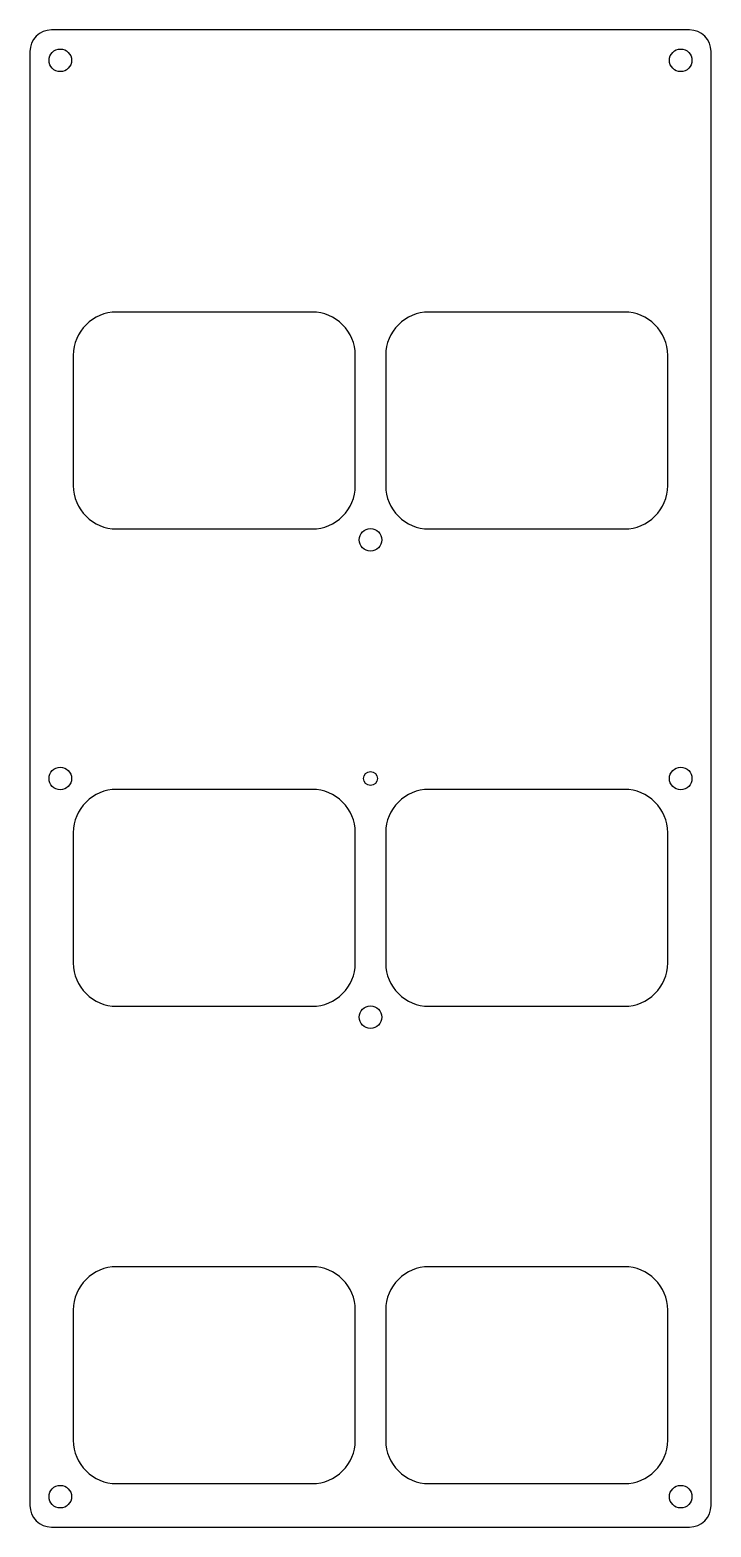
# Model space of a CAD drawing. Header units: millimetres. Extents: x 0 to 157, y 0 to 345.
import ezdxf

# ---------------------------------------------------------------- set-up
doc = ezdxf.new("R2010")
doc.units = ezdxf.units.MM

msp = doc.modelspace()

# ---------------------------------------------------------------- linework, layer by layer
at = {"color": 7, "linetype": 'Continuous', "lineweight": 25}
for p, q in [((152, 345), (5, 345)), ((0, 340), (0, 5)), ((157, 5), (157, 340)), ((65, 280), (20, 280)), ((137, 280), (92, 280)), ((10, 270), (10, 240)), ((75, 240), (75, 270)), ((82, 270), (82, 240)), ((147, 240), (147, 270)), ((20, 230), (65, 230)), ((92, 230), (137, 230)), ((65, 170), (20, 170)), ((137, 170), (92, 170)), ((10, 160), (10, 130)), ((75, 130), (75, 160)), ((82, 160), (82, 130)), ((147, 130), (147, 160)), ((20, 120), (65, 120)), ((92, 120), (137, 120)), ((65, 60), (20, 60)), ((137, 60), (92, 60)), ((10, 50), (10, 20)), ((75, 20), (75, 50)), ((82, 50), (82, 20)), ((147, 20), (147, 50)), ((20, 10), (65, 10)), ((92, 10), (137, 10)), ((5, 0), (152, 0))]:
    msp.add_line(p, q, dxfattribs=at)
for centre, radius in [((7, 338), 2.6), ((150, 338), 2.6), ((78.5, 227.5), 2.6), ((7, 172.5), 2.6), ((78.5, 172.5), 1.6), ((150, 172.5), 2.6), ((78.5, 117.5), 2.6), ((7, 7), 2.6), ((150, 7), 2.6)]:
    msp.add_circle(centre, radius, dxfattribs=at)
for centre, radius, start, end in [((5, 340), 5, 90, 180), ((152, 340), 5, 0, 90), ((20, 270), 10, 90, 180), ((65, 270), 10, 0, 90), ((92, 270), 10, 90, 180), ((137, 270), 10, 0, 90), ((20, 240), 10, 180, 270), ((65, 240), 10, 270, 0), ((92, 240), 10, 180, 270), ((137, 240), 10, 270, 0), ((20, 160), 10, 90, 180), ((65, 160), 10, 0, 90), ((92, 160), 10, 90, 180), ((137, 160), 10, 0, 90), ((20, 130), 10, 180, 270), ((65, 130), 10, 270, 0), ((92, 130), 10, 180, 270), ((137, 130), 10, 270, 0), ((20, 50), 10, 90, 180), ((65, 50), 10, 0, 90), ((92, 50), 10, 90, 180), ((137, 50), 10, 0, 90), ((20, 20), 10, 180, 270), ((65, 20), 10, 270, 0), ((92, 20), 10, 180, 270), ((137, 20), 10, 270, 0), ((5, 5), 5, 180, 270), ((152, 5), 5, 270, 0)]:
    msp.add_arc(centre, radius, start, end, dxfattribs=at)

doc.saveas('drawing.dxf')
